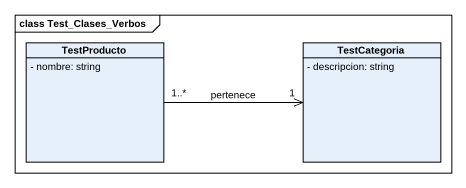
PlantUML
@startuml
mainframe class Test_Clases_Verbos
hide circle
hide empty members
skinparam classAttributeIconSize 0
class TestProducto {
  - nombre: string
}
class TestCategoria {
  - descripcion: string
}
TestProducto "1..*" -right-> "1" TestCategoria : pertenece
@enduml
